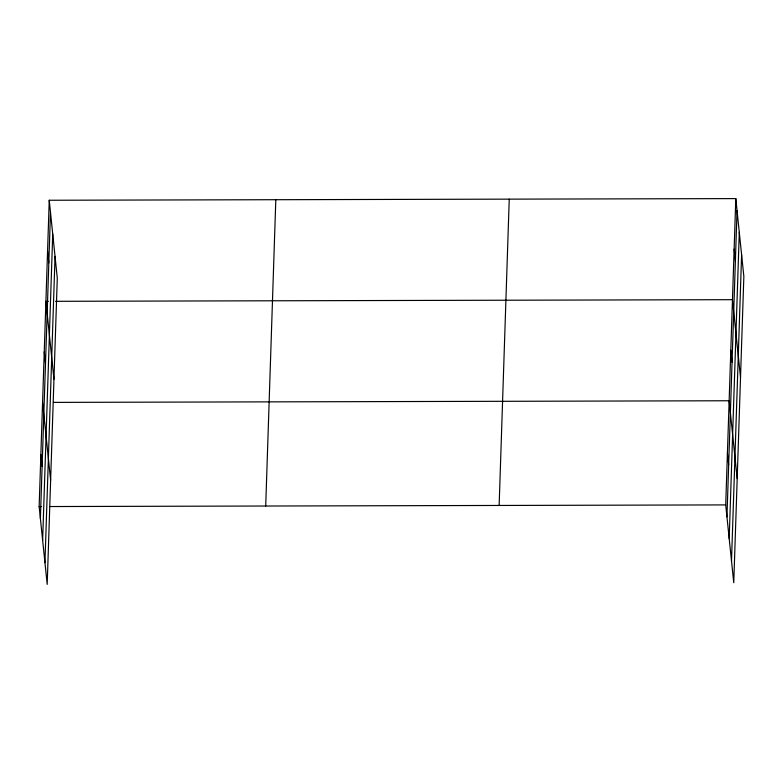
<?xml version="1.0" encoding="UTF-8"?>
<svg xmlns="http://www.w3.org/2000/svg" width="783" height="783" viewBox="0 0 783 783"><rect width="100%" height="100%" fill="white"/><g stroke="black" fill="none" stroke-linecap="round" stroke-linejoin="round"><path stroke-width="1.17" d="M49.241 200.252L57.286 278.092L47.195 584.402L39.15 506.562L49.241 200.252L735.805 198.598L743.85 276.438L733.759 582.748L725.714 504.908L735.805 198.598M40.393 518.552L50.484 212.242M42.634 540.28L52.725 233.97M44.944 562.674L55.045 256.364M265.711 506.014L275.812 199.704M499.143 505.456L509.244 199.146M726.947 516.897L737.048 210.588M729.198 538.626L739.289 232.316M731.508 561.019L741.609 254.71M48.321 301.328L45.913 301.338L53.958 379.178M55.554 301.308L732.477 299.683L740.522 377.523M53.43 402.393L729.139 400.759L737.185 478.599M39.15 506.562L41.558 506.562M49.995 506.542L725.714 504.908M734.141 249.141L735.384 261.131M730.813 350.226L732.046 362.206M727.427 452.838L728.67 464.828M47.577 250.795L48.82 262.785M44.249 351.88L45.483 363.86M42.585 402.423L50.631 480.253M40.863 454.492L42.106 466.482"/></g></svg>
